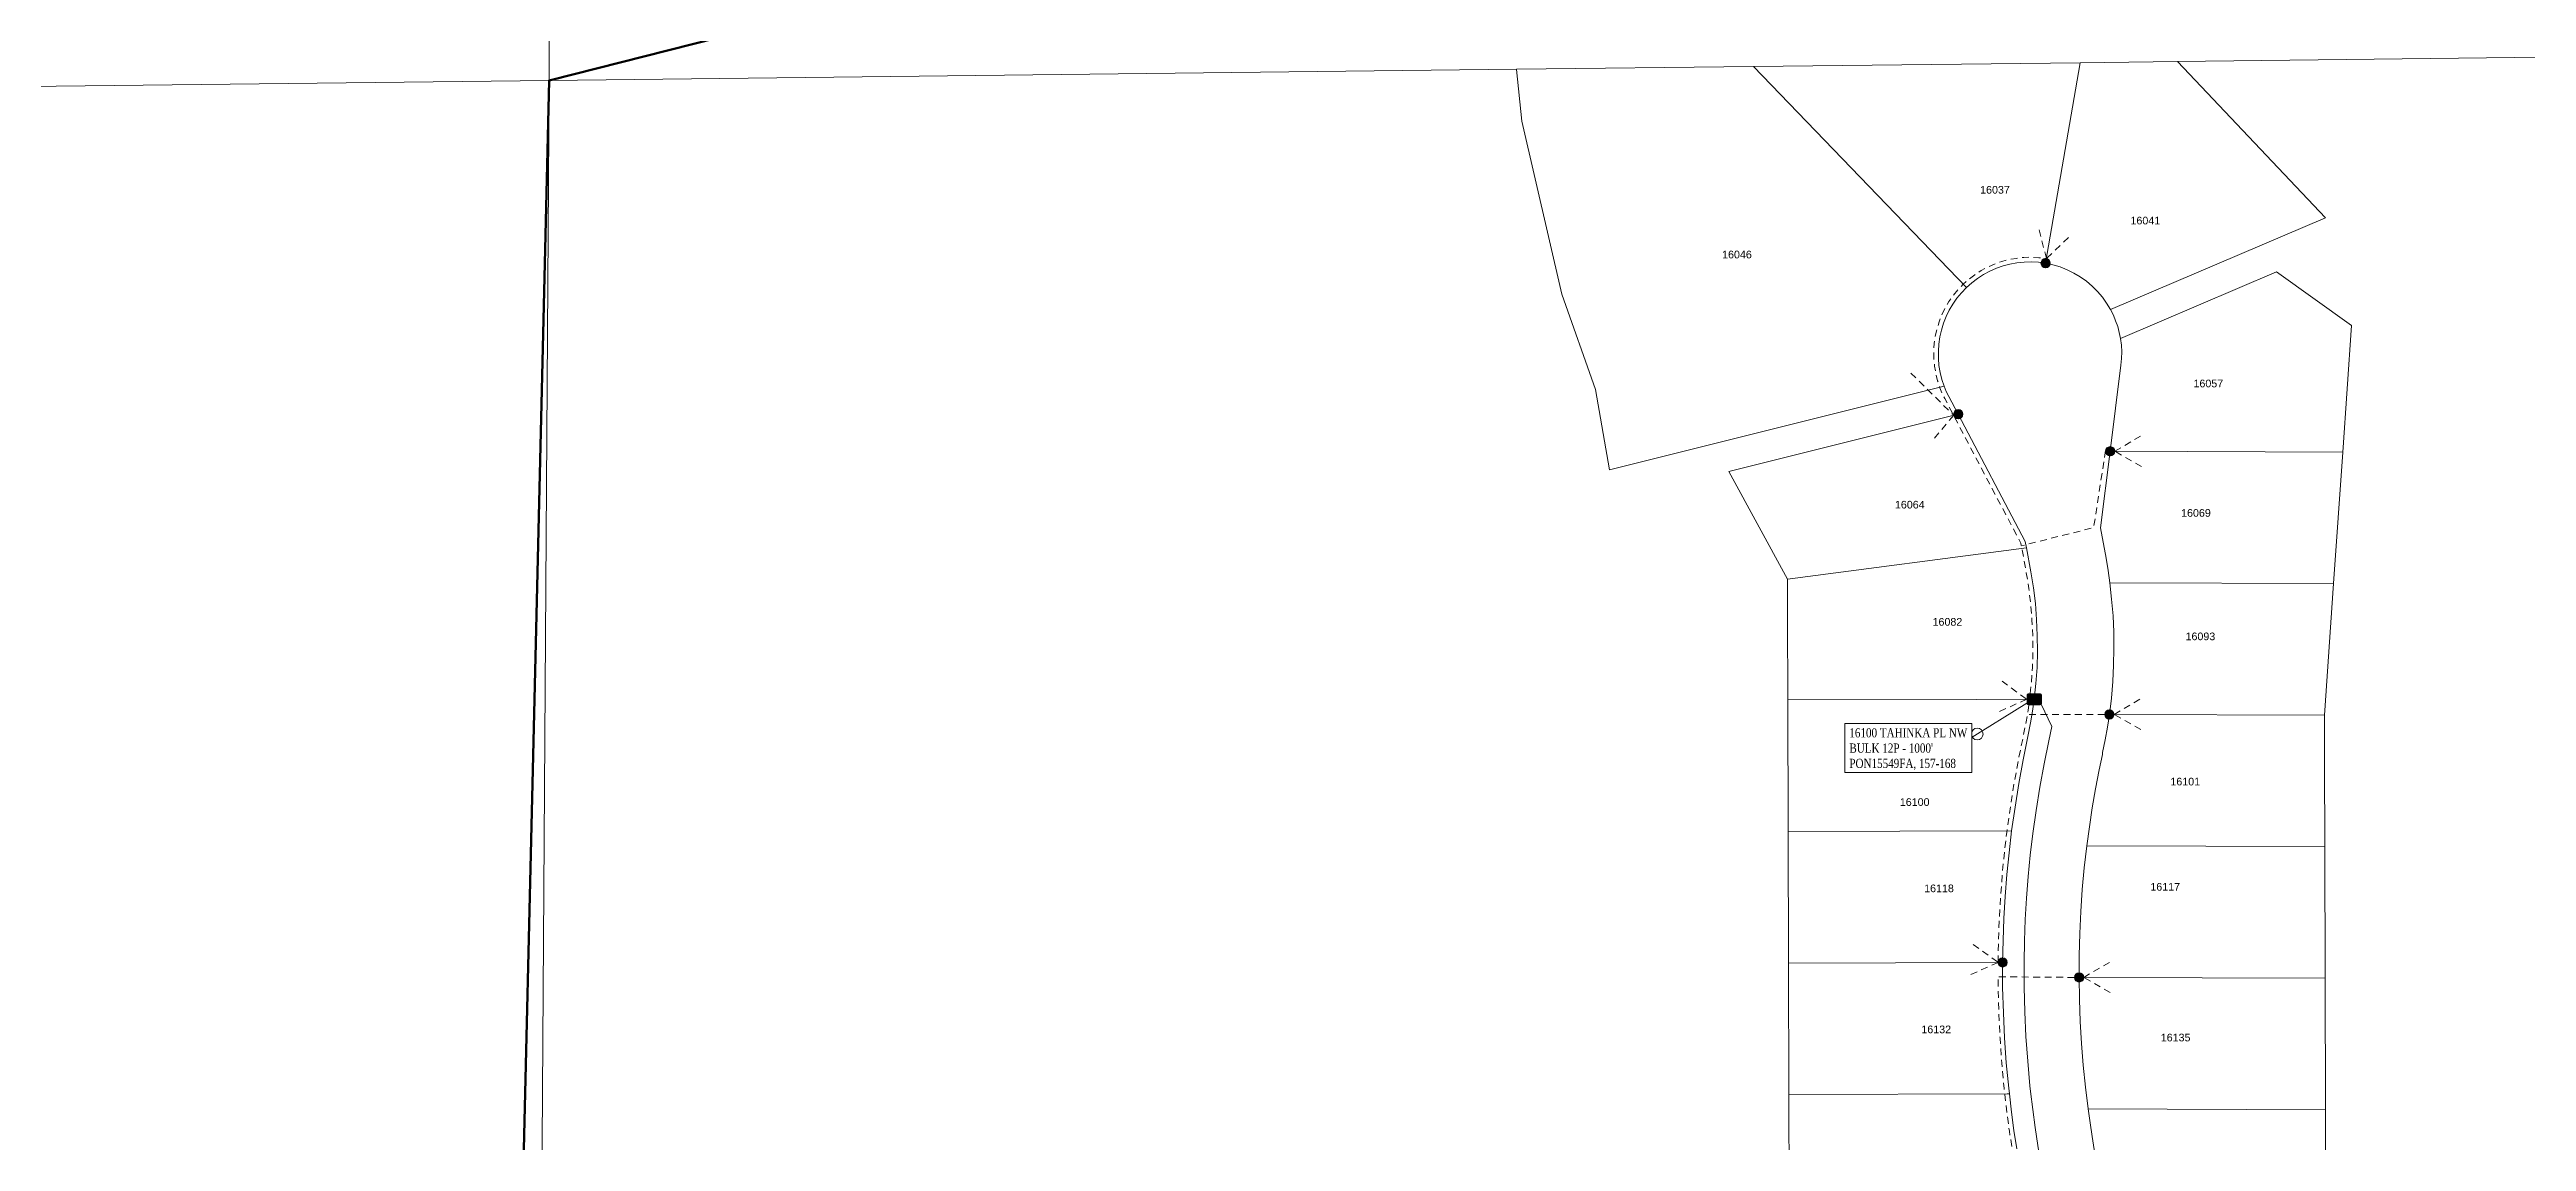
# Model space of a CAD drawing. Header units: feet. Extents: x 865220 to 2774701, y -2240498 to 961524.
# Drawn here: x 2763460 to 2765079, y 953957 to 954671 of the extents above; entities that cross this region are included whole.
import ezdxf
from ezdxf.enums import TextEntityAlignment as Align
from ezdxf.lldxf.tags import DXFTag

# ---------------------------------------------------------------- set-up
doc = ezdxf.new("R2010")
doc.units = ezdxf.units.FT
doc.header["$LTSCALE"] = 0.015
doc.header["$MEASUREMENT"] = 0
doc.linetypes.add('DASHED', pattern=[5, 3, -2])
for name, color, linetype, lineweight in [('DROP BURIED', 7, 'DASHED', 5), ('Parcels', 7, 'Continuous', 0), ('PROP_TEL', 6, 'Continuous', 5), ('Route_3_PSAs', 1, 'Continuous', 100), ('RUNNING LINE (UNDERGROUND)', 10, 'Continuous', 40), ('TAIL', 1, 'MST', 5), ('TERMINALS', 7, 'Continuous', 5)]:
    doc.layers.add(name, color=color, linetype=linetype, lineweight=lineweight)
doc.layers.add('Scott County Addresses', color=7, linetype='Continuous')
doc.layers.add('TELEPHONE STRUCT-PROP', color=6, linetype='Continuous')
doc.styles.add('Dimensions 100', font='arial.ttf')
doc.styles.add('Line', font='txt.shx', dxfattribs={"height": 3})
doc.styles.add('SIMPLEX', font='times.ttf', dxfattribs={"width": 0.8})
doc.styles.add('Utilities', font='arial.ttf', dxfattribs={"height": 2.5})
tags = doc.linetypes.add('MST', pattern='A,5,-5,5,-5,["TAIL",Line,S=1.5,R=0,X=0,Y=-1.5],-20', length=40).pattern_tags.tags
tags[10] = DXFTag(74, 10)

# ---------------------------------------------------------------- blocks, each defined once
blk = doc.blocks.new('ACMAP_ANN_TEMPLATE_Scott County Address')
at = {"layer": 'Scott County Addresses', "style": 'Dimensions 100'}
blk.add_attdef('ScottCountyAddress', (0, 0), '', height=50, dxfattribs=at)
blk = doc.blocks.new('NEW HH')
at = {"ltscale": 40, "true_color": 0xffffff}
h = blk.add_hatch(color=7, dxfattribs=at)
h.dxf.hatch_style = 1
h.paths.add_polyline_path([(-0.061, -0.031, 0.414214), (-0.046, -0.046), (0.046, -0.046, 0.414214), (0.061, -0.031), (0.061, 0.031, 0.414214), (0.046, 0.046), (-0.046, 0.046, 0.414214), (-0.061, 0.031)])
at = {"layer": 'RUNNING LINE (UNDERGROUND)', "color": 6, "lineweight": 0, "const_width": 0.005, "flags": 128}
blk.add_lwpolyline([(-0.061, 0.031), (-0.061, -0.031, 0.414214), (-0.046, -0.046), (0.046, -0.046, 0.414214), (0.061, -0.031), (0.061, 0.031, 0.414214), (0.046, 0.046), (-0.046, 0.046, 0.414214)], format="xyb", close=True, dxfattribs=at)
at = {"layer": 'TELEPHONE STRUCT-PROP', "color": 18, "true_color": 0x000000, "style": 'Utilities'}
blk.add_text('HH', height=0.05, dxfattribs=at).set_placement((0, 0), align=Align.MIDDLE_CENTER)
blk = doc.blocks.new('Proposed FlowerPot')
at = {"lineweight": 5, "ltscale": 100, "true_color": 0xffffff}
h = blk.add_hatch(color=7, dxfattribs=at)
h.dxf.hatch_style = 1
h.paths.add_polyline_path([(-0.06, 0, 0.414214), (0, -0.06, 0.414214), (0.06, 0, 0.414214), (0, 0.06, 0.414214)])
at = {"lineweight": 5, "ltscale": 100}
blk.add_circle((0, 0), 0.0604, dxfattribs=at)
at = {"layer": 'RUNNING LINE (UNDERGROUND)', "color": 6, "lineweight": 5, "const_width": 0.00907, "flags": 128}
blk.add_lwpolyline([(-0.06, 0, -0.414214), (0, 0.06, -0.414214), (0.06, 0, -0.414214), (0, -0.06, -0.414214), (-0.06, 0)], format="xyb", dxfattribs=at)
at = {"color": 18, "linetype": 'ByBlock', "lineweight": 5, "ltscale": 100, "true_color": 0x000000, "style": 'Dimensions 100'}
blk.add_text('F', height=0.0744, dxfattribs=at).set_placement((-0.029, -0.037))
blk = doc.blocks.new('TERMINAL')
at = {"lineweight": 5, "ltscale": 0.5, "flags": 128}
blk.add_lwpolyline([(-0.1, -0.6), (-0.1, 44.8)], dxfattribs=at)
at = {"lineweight": 5, "ltscale": 0.5}
blk.add_circle((-0.1, 37.6), 3.83, dxfattribs=at)

msp = doc.modelspace()

# ---------------------------------------------------------------- linework, layer by layer
at = {"layer": 'DROP BURIED', "lineweight": 5, "ltscale": 100}
for points in [[(2764779.5, 954547.9), (2764765.1, 954534.1), (2764760.3, 954553.5)], [(2764676.6, 954459.3), (2764704.5, 954431.7), (2764691.6, 954416.4)], [(2764827.3, 954398.3), (2764809.9, 954408.2), (2764827.1, 954418.3)], [(2764736.1, 954257.9), (2764752.3, 954246.1), (2764734.1, 954238)], [(2764826.8, 954226.3), (2764809.4, 954236.2), (2764826.6, 954246.3)], [(2764717.3, 954085.9), (2764733.5, 954074.1), (2764715.2, 954066)], [(2764806.9, 954054.4), (2764789.5, 954064.3), (2764806.8, 954074.4)]]:
    msp.add_lwpolyline(points, dxfattribs=at)
at = {"layer": 'DROP BURIED', "lineweight": 5, "ltscale": 100, "flags": 128}
for points in [[(2764754.6, 954249.8), (2764755.3, 954256.8), (2764756, 954267.1), (2764756.3, 954277.4), (2764756.2, 954287.7), (2764755.7, 954298.1), (2764754.9, 954308.4), (2764753.6, 954318.6), (2764752, 954328.8), (2764749.1, 954344.5), (2764748.4, 954348.2), (2764704.8, 954431), (2764698.7, 954442.7), (2764697, 954446.1), (2764695.5, 954449.7), (2764694, 954454.3), (2764692.8, 954459.1), (2764692, 954463.9), (2764691.5, 954468.8), (2764691.5, 954473.7), (2764691.8, 954478.6), (2764692.5, 954483.4), (2764693.6, 954488.2), (2764695, 954492.9), (2764696.8, 954497.4), (2764698.9, 954501.8), (2764701.4, 954506), (2764704.2, 954510), (2764707.3, 954513.8), (2764710.7, 954517.4), (2764714.4, 954520.6), (2764718.3, 954523.6), (2764722.5, 954526.3), (2764726.8, 954528.6), (2764731.3, 954530.6), (2764735.9, 954532.2), (2764740.7, 954533.5), (2764745.5, 954534.3), (2764750.4, 954534.9), (2764755.3, 954535), (2764760.2, 954534.7), (2764765, 954534.1)], [(2764803.8, 954408.6), (2764796, 954358.3), (2764748.8, 954346.4)], [(2764733.5, 954074.2), (2764733.8, 954088.6), (2764734.3, 954103), (2764735.2, 954117.4), (2764736.3, 954131.8), (2764737.7, 954146.2), (2764739.4, 954160.5), (2764741.6, 954176.1), (2764744.1, 954191.6), (2764746.9, 954207), (2764750.1, 954222.4), (2764751.9, 954231.3), (2764753.2, 954238.9), (2764753.7, 954242.5)], [(2764803.3, 954236.2), (2764752.5, 954236.2)], [(2764749.5, 953901.8), (2764747.5, 953918.5), (2764745.3, 953935.2), (2764742.8, 953951.8), (2764740.9, 953963.8), (2764739.3, 953975.8), (2764737.9, 953987.8), (2764737.5, 953991.7), (2764735.9, 954008.2), (2764734.8, 954024.6), (2764734, 954041.1), (2764733.5, 954057.6), (2764733.5, 954064.7)], [(2764783.5, 954064.3), (2764733.5, 954064.7)]]:
    msp.add_lwpolyline(points, dxfattribs=at)
at = {"layer": 'Parcels', "lineweight": 5, "ltscale": 100}
for p, q in [((2763790.3, 955984.9), (2763786.2, 954650.6)), ((2763786.2, 954650.6), (2764418.6, 954657.9)), ((2763786.2, 954650.6), (2762482.5, 954635.6)), ((2763785.3, 954517.8), (2763786.2, 954650.6)), ((2763786.2, 954650.6), (2763786.2, 954650.6)), ((2763778.4, 953470.6), (2763785.3, 954517.8)), ((2763785.3, 954517.8), (2763778.4, 953470.6))]:
    msp.add_line(p, q, dxfattribs=at)
at = {"layer": 'Parcels', "lineweight": 5}
for p, q in [((2764573.7, 954659.7), (2764418.6, 954657.9)), ((2764418.6, 954657.8), (2764418.6, 954657.9)), ((2764418.6, 954657.8), (2764422.1, 954623.9)), ((2764422.1, 954623.9), (2764418.6, 954657.8)), ((2764787.1, 954662.2), (2764573.7, 954659.7)), ((2764712.8, 954515.2), (2764573.7, 954659.7)), ((2764573.7, 954659.7), (2764573.7, 954659.7)), ((2764573.7, 954659.7), (2764573.7, 954659.7)), ((2764764.6, 954531.1), (2764787.1, 954662.2)), ((2764787.1, 954662.2), (2764764.6, 954531.1)), ((2764850.8, 954662.9), (2764787.1, 954662.2)), ((2764850.8, 954662.9), (2765089.7, 954665.7)), ((2764850.8, 954662.9), (2764947.6, 954560.8)), ((2764422.1, 954623.9), (2764448.2, 954510.9)), ((2764448.2, 954510.9), (2764422.1, 954623.9)), ((2764947.6, 954560.8), (2764807.1, 954500.8)), ((2764764.6, 954531.1), (2764769.4, 954530.1)), ((2764769.4, 954530.1), (2764774.1, 954528.7)), ((2764774.1, 954528.7), (2764778.7, 954526.9)), ((2764448.2, 954510.9), (2764470.3, 954448.6)), ((2764470.3, 954448.6), (2764448.2, 954510.9)), ((2764778.7, 954526.9), (2764783.1, 954524.7)), ((2764783.1, 954524.7), (2764787.3, 954522.2)), ((2764787.3, 954522.2), (2764791.3, 954519.3)), ((2764791.3, 954519.3), (2764795, 954516.2)), ((2764795, 954516.2), (2764798.5, 954512.7)), ((2764798.5, 954512.7), (2764801.7, 954509)), ((2764915.5, 954525.4), (2764813.6, 954481.8)), ((2764915.5, 954525.4), (2764964.6, 954490.4)), ((2764801.7, 954509), (2764804.5, 954505)), ((2764804.5, 954505), (2764807.1, 954500.8)), ((2764807.1, 954500.8), (2764807.1, 954500.8)), ((2764807.1, 954500.8), (2764808.9, 954497.2)), ((2764808.9, 954497.2), (2764810.4, 954493.5)), ((2764810.4, 954493.5), (2764811.8, 954489.7)), ((2764811.8, 954489.7), (2764812.8, 954485.8)), ((2764812.8, 954485.8), (2764813.6, 954481.8)), ((2764813.6, 954481.8), (2764814.2, 954477.5)), ((2764964.6, 954490.4), (2764958.9, 954407.7)), ((2764813.9, 954464.4), (2764806.8, 954408.2)), ((2764814.3, 954468.8), (2764813.9, 954464.4)), ((2764814.2, 954477.5), (2764814.4, 954473.2)), ((2764814.4, 954473.2), (2764814.3, 954468.8)), ((2764470.3, 954448.6), (2764479.5, 954396)), ((2764479.5, 954396), (2764470.3, 954448.6)), ((2764698.3, 954450.8), (2764479.5, 954396)), ((2764557.5, 954394.9), (2764707.5, 954432.4)), ((2764806.8, 954408.2), (2764800.5, 954358.2)), ((2764958.9, 954407.7), (2764806.8, 954408.2)), ((2764952.9, 954321.7), (2764958.9, 954407.7)), ((2764958.9, 954407.7), (2764952.9, 954321.7)), ((2764958.9, 954407.7), (2764958.9, 954407.7)), ((2764557.5, 954394.9), (2764595.8, 954324.6)), ((2764751.3, 954349.2), (2764751.3, 954349.2)), ((2764800.5, 954358.2), (2764804.1, 954338.3)), ((2764595.8, 954324.6), (2764752.1, 954345.1)), ((2764804.1, 954338.3), (2764805.5, 954330.2)), ((2764595.8, 954324.6), (2764595.8, 954299.7)), ((2764805.5, 954330.2), (2764806.6, 954322.2)), ((2764806.6, 954322.2), (2764807.8, 954311.5)), ((2764806.6, 954322.2), (2764952.9, 954321.7)), ((2764946.9, 954235.8), (2764952.9, 954321.7)), ((2764952.9, 954321.7), (2764952.9, 954321.7)), ((2764807.8, 954311.5), (2764808.7, 954300.7)), ((2764808.7, 954300.7), (2764809.2, 954290)), ((2764595.8, 954299.7), (2764596, 954245.7)), ((2764809.2, 954290), (2764809.3, 954279.2)), ((2764809.1, 954268.4), (2764808.5, 954257.7)), ((2764809.3, 954279.2), (2764809.1, 954268.4)), ((2764808.5, 954257.7), (2764807.6, 954246.9)), ((2764596, 954245.7), (2764719.6, 954246)), ((2764596, 954245.7), (2764596.2, 954159.7)), ((2764596.2, 954159.7), (2764596, 954245.7)), ((2764719.6, 954246), (2764757.2, 954246.1)), ((2764757.2, 954246.1), (2764757.2, 954246.1)), ((2764806.3, 954236.2), (2764805.1, 954227.8)), ((2764807.6, 954246.9), (2764806.3, 954236.2)), ((2764946.9, 954235.8), (2764806.3, 954236.2)), ((2764947, 954204.9), (2764946.9, 954235.8)), ((2764946.9, 954235.8), (2764946.9, 954235.8)), ((2764803.6, 954219.5), (2764801.9, 954211.2)), ((2764805.1, 954227.8), (2764803.6, 954219.5)), ((2764801.7, 954210.1), (2764799.6, 954200)), ((2764801.9, 954211.2), (2764801.7, 954210.5)), ((2764801.7, 954210.5), (2764801.7, 954210.1)), ((2764947.2, 954149.8), (2764947, 954204.9)), ((2764797.2, 954187.6), (2764795.1, 954175.2)), ((2764799.6, 954200), (2764797.2, 954187.6)), ((2764795.1, 954175.2), (2764793.2, 954162.7)), ((2764742.4, 954160.1), (2764596.2, 954159.7)), ((2764596.2, 954159.7), (2764596.5, 954073.7)), ((2764742.4, 954160.1), (2764742.4, 954160.1)), ((2764793.2, 954162.7), (2764791.5, 954150.3)), ((2764791.5, 954150.3), (2764789.9, 954136)), ((2764791.5, 954150.3), (2764947.2, 954149.8)), ((2764947.2, 954149.8), (2764947.2, 954149.8)), ((2764947.2, 954149.8), (2764947.4, 954063.8)), ((2764789.9, 954136), (2764788.6, 954121.7)), ((2764787.6, 954107.4), (2764786.9, 954093)), ((2764788.6, 954121.7), (2764787.6, 954107.4)), ((2764786.9, 954093), (2764786.6, 954078.7)), ((2764736.5, 954074.1), (2764596.5, 954073.7)), ((2764596.5, 954073.7), (2764596.7, 953987.7)), ((2764596.7, 953987.7), (2764596.5, 954073.7)), ((2764736.5, 954074.1), (2764736.5, 954074.1)), ((2764786.6, 954078.7), (2764786.5, 954064.3)), ((2764786.5, 954064.3), (2764786.7, 954049.9)), ((2764786.5, 954064.3), (2764947.4, 954063.8)), ((2764947.7, 953977.8), (2764947.4, 954063.8)), ((2764947.4, 954063.8), (2764947.4, 954063.8)), ((2764947.4, 954063.8), (2764947.7, 953977.8)), ((2764786.7, 954049.9), (2764787.2, 954035.5)), ((2764787.2, 954035.5), (2764788.1, 954021.2)), ((2764788.1, 954021.2), (2764789.2, 954006.9)), ((2764789.2, 954006.9), (2764790.7, 953992.5)), ((2764790.7, 953992.5), (2764792.4, 953978.3)), ((2764739.4, 953988.1), (2764596.7, 953987.7)), ((2764596.7, 953987.7), (2764597, 953901.7)), ((2764739.4, 953988.1), (2764740.9, 953988.1)), ((2764740.9, 953988.1), (2764740.9, 953988.1)), ((2764947.7, 953977.8), (2764792.4, 953978.3)), ((2764792.4, 953978.3), (2764793.7, 953969.3)), ((2764947.7, 953977.8), (2764947.9, 953891.8)), ((2764947.7, 953977.8), (2764947.7, 953977.8)), ((2764793.7, 953969.3), (2764795.1, 953960.2)), ((2764795.1, 953960.2), (2764797.7, 953943.3))]:
    msp.add_line(p, q, dxfattribs=at)
for points in [[(2764745.7, 953952.3), (2764743.9, 953964.2), (2764742.3, 953976.2), (2764740.9, 953988.1), (2764740.5, 953992), (2764738.9, 954008.4), (2764737.8, 954024.8), (2764737, 954041.2), (2764736.5, 954057.7), (2764736.5, 954074.1), (2764736.8, 954088.5), (2764737.3, 954102.8), (2764738.2, 954117.2), (2764739.3, 954131.5), (2764740.7, 954145.8), (2764742.4, 954160.1), (2764744.6, 954175.6), (2764747.1, 954191.1), (2764749.9, 954206.5), (2764753, 954221.8), (2764754.8, 954230.8), (2764756.1, 954238.4), (2764757.2, 954246.1), (2764758.3, 954256.5), (2764759, 954266.9), (2764759.3, 954277.4), (2764759.2, 954287.8), (2764758.7, 954298.3), (2764757.9, 954308.7), (2764756.6, 954319), (2764754.9, 954329.3), (2764752.1, 954345.1), (2764751.3, 954349.2), (2764707.5, 954432.4), (2764701.4, 954444), (2764699.7, 954447.3), (2764698.3, 954450.8), (2764698.3, 954450.8), (2764696.8, 954455.2), (2764695.7, 954459.7), (2764694.9, 954464.3), (2764694.5, 954468.9), (2764694.5, 954473.6), (2764694.8, 954478.3), (2764695.4, 954482.9), (2764696.5, 954487.4), (2764697.8, 954491.9), (2764699.5, 954496.2), (2764701.6, 954500.4), (2764704, 954504.4), (2764706.6, 954508.2), (2764709.6, 954511.8), (2764712.8, 954515.2), (2764712.8, 954515.2), (2764716.3, 954518.3), (2764720, 954521.1), (2764724, 954523.7), (2764728.1, 954525.9), (2764732.4, 954527.8), (2764736.8, 954529.3), (2764741.3, 954530.5), (2764745.9, 954531.4), (2764750.6, 954531.9), (2764755.3, 954532), (2764760, 954531.7), (2764764.6, 954531.1), (2764764.6, 954531.1)], [(2764733.5, 954073.7), (2764733.5, 954074.1)]]:
    msp.add_lwpolyline(points, dxfattribs=at)
at = {"layer": 'Route_3_PSAs', "ltscale": 50, "flags": 128}
msp.add_lwpolyline([(2765847.9, 957447.7), (2768617.2, 957421.7), (2768600.1, 956806.7), (2768477.8, 956145.2), (2768507.8, 955585.1), (2769992.3, 955585.1), (2769862.1, 953817.7), (2766205.5, 950780.9), (2765276.3, 950776.5), (2764380.6, 951884), (2763720.6, 951884), (2763786.2, 954650.6), (2764381.1, 954801.5), (2766461.2, 954801.5), (2766410.2, 955994.1), (2765829.7, 956000.3), (2765847.9, 957447.7)], dxfattribs=at)
at = {"layer": 'TAIL', "lineweight": 5, "ltscale": 100, "flags": 128}
msp.add_lwpolyline([(2764733.1, 953549.2), (2764748.1, 953559), (2764762.1, 953656.6), (2764764.6, 953674.6), (2764766.7, 953692.8), (2764768.4, 953711), (2764769.8, 953729.2), (2764771, 953748.9), (2764771.8, 953768.5), (2764772.1, 953788.2), (2764772.1, 953807.8), (2764772, 953816.5), (2764771.5, 953833.9), (2764770.7, 953851.4), (2764769.6, 953868.9), (2764768.1, 953886.3), (2764766.4, 953903.7), (2764764.4, 953920.7), (2764762.1, 953937.6), (2764759.6, 953954.4), (2764757.8, 953966.2), (2764756.2, 953977.9), (2764754.8, 953989.7), (2764754.4, 953993.4), (2764752.9, 954009.5), (2764751.7, 954025.6), (2764751, 954041.7), (2764750.5, 954057.9), (2764750.5, 954074), (2764750.8, 954088.1), (2764751.3, 954102.2), (2764752.1, 954116.2), (2764753.2, 954130.3), (2764754.6, 954144.3), (2764756.3, 954158.3), (2764758.4, 954173.5), (2764760.8, 954188.7), (2764763.6, 954203.8), (2764766.8, 954219), (2764768.6, 954228.2), (2764761.8, 954242.9)], dxfattribs=at)

# ---------------------------------------------------------------- block references
at = {"layer": 'PROP_TEL', "lineweight": 5}
for name, p, xscale, yscale, zscale in [('Proposed FlowerPot', (2764764.6, 954531.1), 50, 50, 50), ('Proposed FlowerPot', (2764707.5, 954432.4), 50, 50, 50), ('Proposed FlowerPot', (2764806.8, 954408.2), 50, 50, 50), ('NEW HH', (2764757.2, 954246.1), 80, 80, 80), ('Proposed FlowerPot', (2764806.3, 954236.2), 50, 50, 50), ('Proposed FlowerPot', (2764736.5, 954074.1), 50, 50, 50), ('Proposed FlowerPot', (2764786.5, 954064.3), 50, 50, 50)]:
    msp.add_blockref(name, p, dxfattribs=dict(at, xscale=xscale, yscale=yscale, zscale=zscale))
at = {"layer": 'Scott County Addresses', "lineweight": 5, "xscale": 0.1, "yscale": 0.1, "zscale": 0.1}
for p, values in [((2764721.8, 954576.6), {'ScottCountyAddress': '16037'}), ((2764820.1, 954556.5), {'ScottCountyAddress': '16041'}), ((2764553.1, 954534.3), {'ScottCountyAddress': '16046'}), ((2764861.3, 954450), {'ScottCountyAddress': '16057'}), ((2764666.1, 954370.8), {'ScottCountyAddress': '16064'}), ((2764853.2, 954365.4), {'ScottCountyAddress': '16069'}), ((2764690.7, 954294.2), {'ScottCountyAddress': '16082'}), ((2764856.1, 954284.7), {'ScottCountyAddress': '16093'}), ((2764846.2, 954189.8), {'ScottCountyAddress': '16101'}), ((2764669.3, 954176.4), {'ScottCountyAddress': '16100'}), ((2764685.2, 954120), {'ScottCountyAddress': '16118'}), ((2764833.1, 954121), {'ScottCountyAddress': '16117'}), ((2764683.4, 954027.8), {'ScottCountyAddress': '16132'}), ((2764839.9, 954022.5), {'ScottCountyAddress': '16135'})]:
    msp.add_blockref('ACMAP_ANN_TEMPLATE_Scott County Address', p, dxfattribs=at).add_auto_attribs(values)
at = {"layer": 'TERMINALS', "lineweight": 5, "ltscale": 0.5, "rotation": 122.0381478058639}
msp.add_blockref('TERMINAL', (2764751.7, 954243.4), dxfattribs=at)

# ---------------------------------------------------------------- next in the draw order: texts
at = {"layer": 'TERMINALS', "lineweight": 5, "ltscale": 0.5, "insert": (2764636.3, 954227.2), "char_height": 6, "attachment_point": 1, "style": 'SIMPLEX', "bg_fill": 19, "box_fill_scale": 1.5, "bg_fill_color": 256, "bg_fill_transparency": 0}
msp.add_mtext("16100 TAHINKA PL NW\\PBULK 12P - 1000'\\PPON15549FA, 157-168", dxfattribs=at)

doc.saveas('drawing.dxf')
